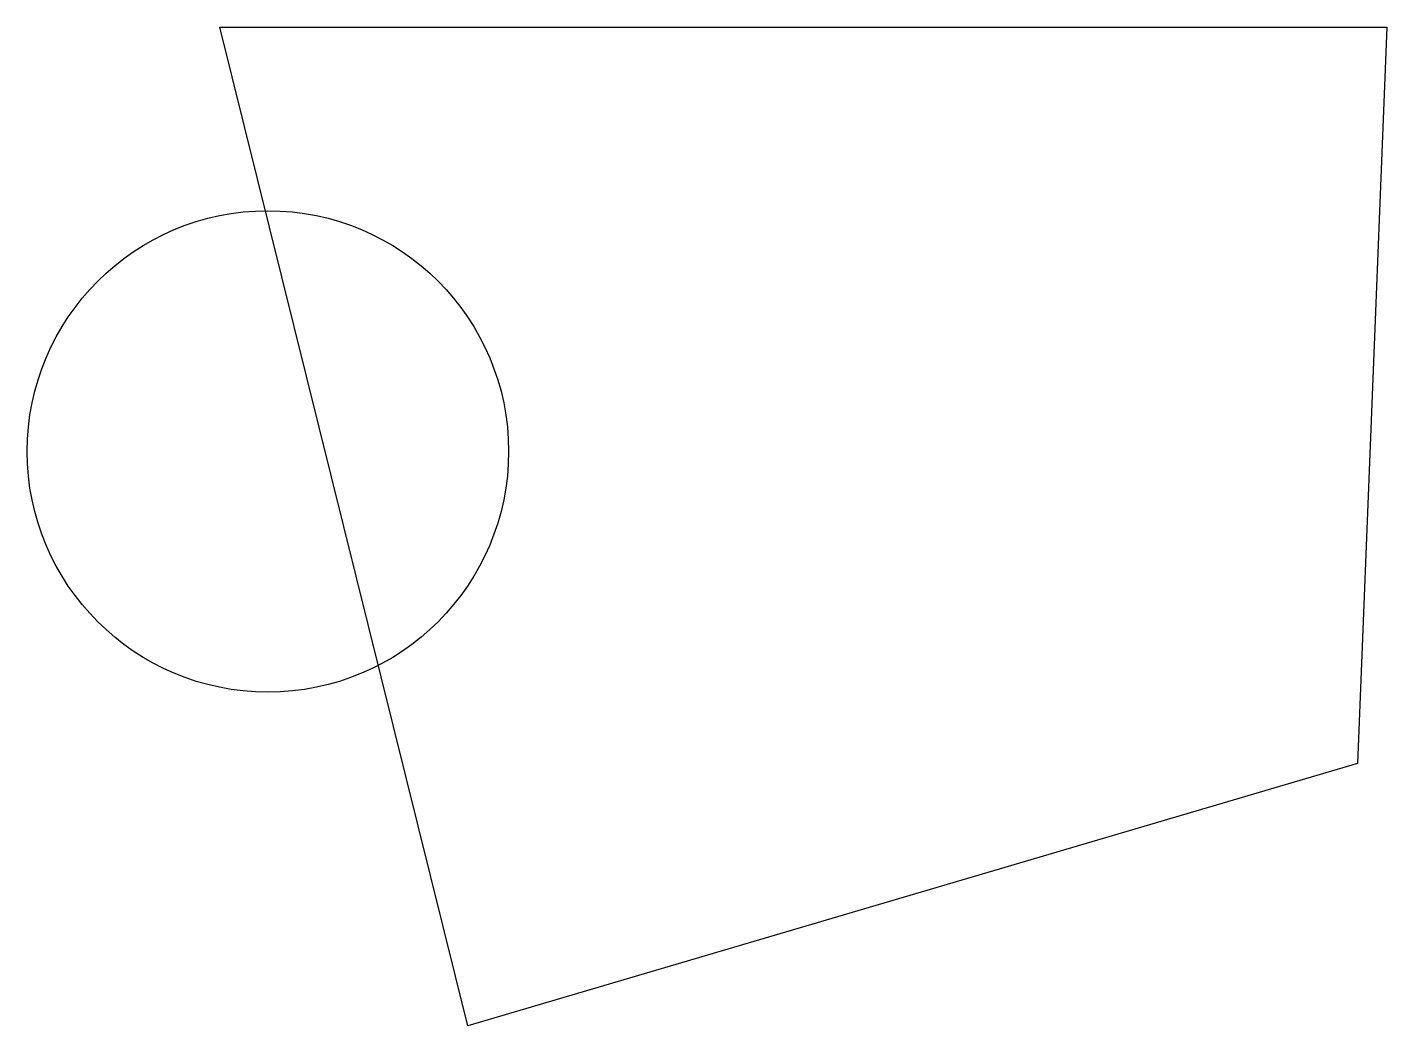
# Model space of a CAD drawing. Header units: inches. Extents: x 32.83 to 40.95, y 11.65 to 17.61.
import ezdxf

# ---------------------------------------------------------------- set-up
doc = ezdxf.new("R2010")
doc.units = ezdxf.units.IN
doc.header["$MEASUREMENT"] = 0

msp = doc.modelspace()

# ---------------------------------------------------------------- linework, layer by layer
for p, q in [((33.9804, 17.6141), (40.9529, 17.6141)), ((35.4621, 11.6481), (33.9804, 17.6141)), ((40.9529, 17.6141), (40.7786, 13.2158)), ((40.7786, 13.2158), (35.4621, 11.6481))]:
    msp.add_line(p, q)
msp.add_circle((34.2669, 15.0795), 1.4383)

doc.saveas('drawing.dxf')
